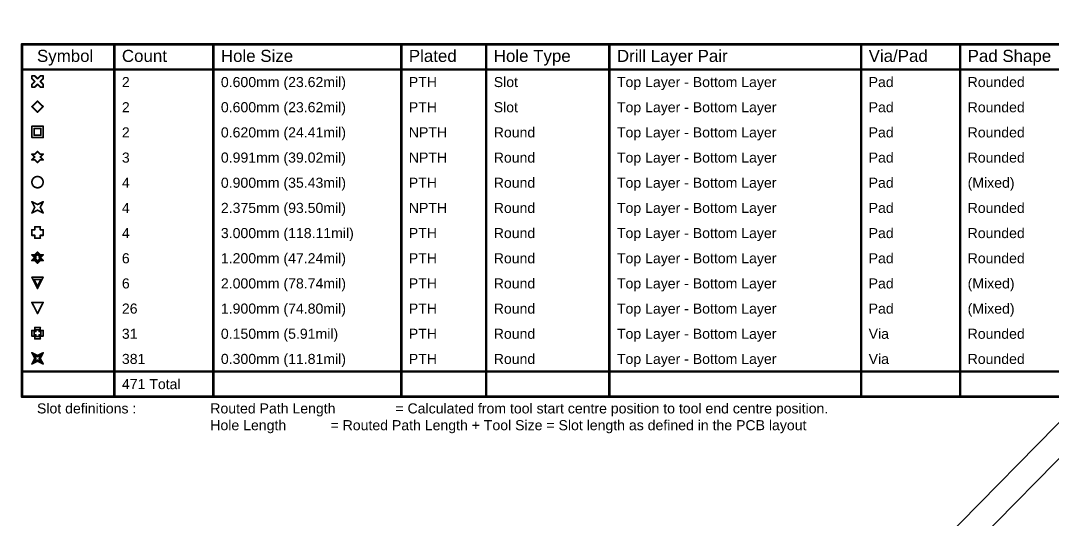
# Model space of a CAD drawing. Header units: inches. Extents: x -2 to 5376, y -4 to 5426.
# Drawn here: x 7 to 163.1, y 114.6 to 190.1 of the extents above; entities that cross this region are included whole.
import ezdxf

# ---------------------------------------------------------------- set-up
doc = ezdxf.new("R2010")
doc.units = ezdxf.units.IN
doc.layers.add('Drill Drawing', color=1, linetype='Continuous')
doc.layers.add('Top Solder', color=216, linetype='Continuous')
doc.styles.add('Arial', font='', dxfattribs={"height": 0.2})
doc.styles.get('Arial').set_extended_font_data('Arial')

# ---------------------------------------------------------------- blocks, each defined once
blk = doc.blocks.new('TISON_8_8X8__133')
at = {"layer": 'Top Solder'}
for p in [(5.27, 1.26), (5.25, -4.13)]:
    blk.add_line(p, (5351.6, -5259.44), dxfattribs=at)

msp = doc.modelspace()

# ---------------------------------------------------------------- linework, layer by layer
at = {"layer": 'Drill Drawing'}
for points in [[(7.18, 186.54, 0.381, 0.381, 0), (289.14, 186.54, 0.381, 0.381, 0)], [(7.18, 133.2, 0.381, 0.381, 0), (7.18, 186.54, 0.381, 0.381, 0)], [(21.17, 133.2, 0.381, 0.381, 0), (21.17, 186.54, 0.381, 0.381, 0)], [(36.15, 133.2, 0.381, 0.381, 0), (36.15, 186.54, 0.381, 0.381, 0)], [(64.59, 133.2, 0.381, 0.381, 0), (64.59, 186.54, 0.381, 0.381, 0)], [(77.44, 133.2, 0.381, 0.381, 0), (77.44, 186.54, 0.381, 0.381, 0)], [(96.08, 133.2, 0.381, 0.381, 0), (96.08, 186.54, 0.381, 0.381, 0)], [(134.17, 133.2, 0.381, 0.381, 0), (134.17, 186.54, 0.381, 0.381, 0)], [(149.15, 133.2, 0.381, 0.381, 0), (149.15, 186.54, 0.381, 0.381, 0)], [(7.18, 182.73, 0.381, 0.381, 0), (289.14, 182.73, 0.381, 0.381, 0)], [(8.69, 181.33, 0.254, 0.254, 0), (8.69, 181.75, 0.254, 0.254, 0)], [(8.69, 181.75, 0.254, 0.254, 0), (9.12, 181.75, 0.254, 0.254, 0)], [(8.69, 181.33, 0.254, 0.254, 0), (9.12, 180.91, 0.254, 0.254, 0)], [(9.12, 181.75, 0.254, 0.254, 0), (9.54, 181.33, 0.254, 0.254, 0)], [(9.54, 181.33, 0.254, 0.254, 0), (9.96, 181.75, 0.254, 0.254, 0)], [(9.96, 181.75, 0.254, 0.254, 0), (10.39, 181.75, 0.254, 0.254, 0)], [(9.96, 180.91, 0.254, 0.254, 0), (10.39, 181.33, 0.254, 0.254, 0)], [(10.39, 181.33, 0.254, 0.254, 0), (10.39, 181.75, 0.254, 0.254, 0)], [(8.69, 180.48, 0.254, 0.254, 0), (9.12, 180.91, 0.254, 0.254, 0)], [(8.69, 180.06, 0.254, 0.254, 0), (8.69, 180.48, 0.254, 0.254, 0)], [(8.69, 180.06, 0.254, 0.254, 0), (9.12, 180.06, 0.254, 0.254, 0)], [(9.12, 180.06, 0.254, 0.254, 0), (9.54, 180.48, 0.254, 0.254, 0)], [(9.54, 180.48, 0.254, 0.254, 0), (9.96, 180.06, 0.254, 0.254, 0)], [(9.96, 180.91, 0.254, 0.254, 0), (10.39, 180.48, 0.254, 0.254, 0)], [(9.96, 180.06, 0.254, 0.254, 0), (10.39, 180.06, 0.254, 0.254, 0)], [(10.39, 180.06, 0.254, 0.254, 0), (10.39, 180.48, 0.254, 0.254, 0)], [(8.69, 177.1, 0.254, 0.254, 0), (9.54, 177.94, 0.254, 0.254, 0)], [(9.54, 177.94, 0.254, 0.254, 0), (10.39, 177.1, 0.254, 0.254, 0)], [(8.69, 177.1, 0.254, 0.254, 0), (9.54, 176.25, 0.254, 0.254, 0)], [(9.54, 176.25, 0.254, 0.254, 0), (10.39, 177.1, 0.254, 0.254, 0)], [(8.69, 174.13, 0.254, 0.254, 0), (10.39, 174.13, 0.254, 0.254, 0)], [(8.69, 172.44, 0.254, 0.254, 0), (8.69, 174.13, 0.254, 0.254, 0)], [(9.03, 173.79, 0.254, 0.254, 0), (10.05, 173.79, 0.254, 0.254, 0)], [(9.03, 172.78, 0.254, 0.254, 0), (9.03, 173.79, 0.254, 0.254, 0)], [(10.05, 172.78, 0.254, 0.254, 0), (10.05, 173.79, 0.254, 0.254, 0)], [(10.39, 172.44, 0.254, 0.254, 0), (10.39, 174.13, 0.254, 0.254, 0)], [(8.69, 172.44, 0.254, 0.254, 0), (10.39, 172.44, 0.254, 0.254, 0)], [(9.03, 172.78, 0.254, 0.254, 0), (10.05, 172.78, 0.254, 0.254, 0)], [(9.12, 169.9, 0.254, 0.254, 0), (9.54, 170.32, 0.254, 0.254, 0)], [(9.54, 170.32, 0.254, 0.254, 0), (9.96, 169.9, 0.254, 0.254, 0)], [(8.69, 169.9, 0.254, 0.254, 0), (9.12, 169.48, 0.254, 0.254, 0)], [(8.69, 169.9, 0.254, 0.254, 0), (9.12, 169.9, 0.254, 0.254, 0)], [(8.69, 169.05, 0.254, 0.254, 0), (9.12, 169.48, 0.254, 0.254, 0)], [(8.69, 169.05, 0.254, 0.254, 0), (9.12, 169.05, 0.254, 0.254, 0)], [(9.12, 169.05, 0.254, 0.254, 0), (9.54, 168.63, 0.254, 0.254, 0)], [(9.54, 168.63, 0.254, 0.254, 0), (9.96, 169.05, 0.254, 0.254, 0)], [(9.96, 169.9, 0.254, 0.254, 0), (10.39, 169.9, 0.254, 0.254, 0)], [(9.96, 169.48, 0.254, 0.254, 0), (10.39, 169.9, 0.254, 0.254, 0)], [(9.96, 169.48, 0.254, 0.254, 0), (10.39, 169.05, 0.254, 0.254, 0)], [(9.96, 169.05, 0.254, 0.254, 0), (10.39, 169.05, 0.254, 0.254, 0)], [(8.69, 162.7, 0.254, 0.254, 0), (9.54, 162.28, 0.254, 0.254, 0)], [(8.69, 162.7, 0.254, 0.254, 0), (9.12, 161.86, 0.254, 0.254, 0)], [(9.54, 162.28, 0.254, 0.254, 0), (10.39, 162.7, 0.254, 0.254, 0)], [(9.96, 161.86, 0.254, 0.254, 0), (10.39, 162.7, 0.254, 0.254, 0)], [(8.69, 161.01, 0.254, 0.254, 0), (9.12, 161.86, 0.254, 0.254, 0)], [(8.69, 161.01, 0.254, 0.254, 0), (9.54, 161.43, 0.254, 0.254, 0)], [(9.54, 161.43, 0.254, 0.254, 0), (10.39, 161.01, 0.254, 0.254, 0)], [(9.96, 161.86, 0.254, 0.254, 0), (10.39, 161.01, 0.254, 0.254, 0)], [(8.69, 157.62, 0.254, 0.254, 0), (8.69, 158.47, 0.254, 0.254, 0)], [(8.69, 158.47, 0.254, 0.254, 0), (9.12, 158.47, 0.254, 0.254, 0)], [(8.69, 157.62, 0.254, 0.254, 0), (9.12, 157.62, 0.254, 0.254, 0)], [(9.12, 158.47, 0.254, 0.254, 0), (9.12, 158.89, 0.254, 0.254, 0)], [(9.12, 158.89, 0.254, 0.254, 0), (9.96, 158.89, 0.254, 0.254, 0)], [(9.12, 157.2, 0.254, 0.254, 0), (9.12, 157.62, 0.254, 0.254, 0)], [(9.96, 158.47, 0.254, 0.254, 0), (9.96, 158.89, 0.254, 0.254, 0)], [(9.96, 158.47, 0.254, 0.254, 0), (10.39, 158.47, 0.254, 0.254, 0)], [(9.96, 157.62, 0.254, 0.254, 0), (10.39, 157.62, 0.254, 0.254, 0)], [(9.96, 157.2, 0.254, 0.254, 0), (9.96, 157.62, 0.254, 0.254, 0)], [(10.39, 157.62, 0.254, 0.254, 0), (10.39, 158.47, 0.254, 0.254, 0)], [(9.12, 157.2, 0.254, 0.254, 0), (9.96, 157.2, 0.254, 0.254, 0)], [(8.69, 154.66, 0.254, 0.254, 0), (9.12, 154.24, 0.254, 0.254, 0)], [(8.69, 154.66, 0.254, 0.254, 0), (9.12, 154.66, 0.254, 0.254, 0)], [(9.03, 154.49, 0.254, 0.254, 0), (9.29, 154.24, 0.254, 0.254, 0)], [(9.03, 154.49, 0.254, 0.254, 0), (9.29, 154.49, 0.254, 0.254, 0)], [(9.12, 154.66, 0.254, 0.254, 0), (9.54, 155.08, 0.254, 0.254, 0)], [(9.29, 154.49, 0.254, 0.254, 0), (9.54, 154.74, 0.254, 0.254, 0)], [(9.54, 155.08, 0.254, 0.254, 0), (9.96, 154.66, 0.254, 0.254, 0)], [(9.54, 154.74, 0.254, 0.254, 0), (9.79, 154.49, 0.254, 0.254, 0)], [(9.79, 154.49, 0.254, 0.254, 0), (10.05, 154.49, 0.254, 0.254, 0)], [(9.79, 154.24, 0.254, 0.254, 0), (10.05, 154.49, 0.254, 0.254, 0)], [(9.96, 154.66, 0.254, 0.254, 0), (10.39, 154.66, 0.254, 0.254, 0)], [(9.96, 154.24, 0.254, 0.254, 0), (10.39, 154.66, 0.254, 0.254, 0)], [(8.69, 153.81, 0.254, 0.254, 0), (9.12, 154.24, 0.254, 0.254, 0)], [(8.69, 153.81, 0.254, 0.254, 0), (9.12, 153.81, 0.254, 0.254, 0)], [(9.03, 153.98, 0.254, 0.254, 0), (9.29, 154.24, 0.254, 0.254, 0)], [(9.03, 153.98, 0.254, 0.254, 0), (9.29, 153.98, 0.254, 0.254, 0)], [(9.12, 153.81, 0.254, 0.254, 0), (9.54, 153.39, 0.254, 0.254, 0)], [(9.29, 153.98, 0.254, 0.254, 0), (9.54, 153.73, 0.254, 0.254, 0)], [(9.54, 153.73, 0.254, 0.254, 0), (9.79, 153.98, 0.254, 0.254, 0)], [(9.54, 153.39, 0.254, 0.254, 0), (9.96, 153.81, 0.254, 0.254, 0)], [(9.79, 154.24, 0.254, 0.254, 0), (10.05, 153.98, 0.254, 0.254, 0)], [(9.79, 153.98, 0.254, 0.254, 0), (10.05, 153.98, 0.254, 0.254, 0)], [(9.96, 154.24, 0.254, 0.254, 0), (10.39, 153.81, 0.254, 0.254, 0)], [(9.96, 153.81, 0.254, 0.254, 0), (10.39, 153.81, 0.254, 0.254, 0)], [(8.69, 151.27, 0.254, 0.254, 0), (10.39, 151.27, 0.254, 0.254, 0)], [(8.69, 151.27, 0.254, 0.254, 0), (9.54, 149.58, 0.254, 0.254, 0)], [(9.03, 150.93, 0.254, 0.254, 0), (10.05, 150.93, 0.254, 0.254, 0)], [(9.03, 150.93, 0.254, 0.254, 0), (9.54, 149.92, 0.254, 0.254, 0)], [(9.54, 149.58, 0.254, 0.254, 0), (10.39, 151.27, 0.254, 0.254, 0)], [(9.54, 149.92, 0.254, 0.254, 0), (10.05, 150.93, 0.254, 0.254, 0)], [(8.69, 147.46, 0.254, 0.254, 0), (10.39, 147.46, 0.254, 0.254, 0)], [(8.69, 147.46, 0.254, 0.254, 0), (9.54, 145.77, 0.254, 0.254, 0)], [(9.54, 145.77, 0.254, 0.254, 0), (10.39, 147.46, 0.254, 0.254, 0)], [(9.12, 143.23, 0.254, 0.254, 0), (9.12, 143.65, 0.254, 0.254, 0)], [(9.12, 143.65, 0.254, 0.254, 0), (9.96, 143.65, 0.254, 0.254, 0)], [(9.96, 143.23, 0.254, 0.254, 0), (9.96, 143.65, 0.254, 0.254, 0)], [(8.69, 142.38, 0.254, 0.254, 0), (8.69, 143.23, 0.254, 0.254, 0)], [(8.69, 143.23, 0.254, 0.254, 0), (9.12, 143.23, 0.254, 0.254, 0)], [(8.69, 142.38, 0.254, 0.254, 0), (9.12, 142.38, 0.254, 0.254, 0)], [(9.03, 142.55, 0.254, 0.254, 0), (9.03, 143.06, 0.254, 0.254, 0)], [(9.03, 143.06, 0.254, 0.254, 0), (9.29, 143.06, 0.254, 0.254, 0)], [(9.03, 142.55, 0.254, 0.254, 0), (9.29, 142.55, 0.254, 0.254, 0)], [(9.12, 141.96, 0.254, 0.254, 0), (9.12, 142.38, 0.254, 0.254, 0)], [(9.12, 141.96, 0.254, 0.254, 0), (9.96, 141.96, 0.254, 0.254, 0)], [(9.29, 143.06, 0.254, 0.254, 0), (9.29, 143.31, 0.254, 0.254, 0)], [(9.29, 143.31, 0.254, 0.254, 0), (9.79, 143.31, 0.254, 0.254, 0)], [(9.29, 142.3, 0.254, 0.254, 0), (9.29, 142.55, 0.254, 0.254, 0)], [(9.29, 142.3, 0.254, 0.254, 0), (9.79, 142.3, 0.254, 0.254, 0)], [(9.79, 143.06, 0.254, 0.254, 0), (9.79, 143.31, 0.254, 0.254, 0)], [(9.79, 143.06, 0.254, 0.254, 0), (10.05, 143.06, 0.254, 0.254, 0)], [(9.79, 142.55, 0.254, 0.254, 0), (10.05, 142.55, 0.254, 0.254, 0)], [(9.79, 142.3, 0.254, 0.254, 0), (9.79, 142.55, 0.254, 0.254, 0)], [(9.96, 143.23, 0.254, 0.254, 0), (10.39, 143.23, 0.254, 0.254, 0)], [(9.96, 142.38, 0.254, 0.254, 0), (10.39, 142.38, 0.254, 0.254, 0)], [(9.96, 141.96, 0.254, 0.254, 0), (9.96, 142.38, 0.254, 0.254, 0)], [(10.05, 142.55, 0.254, 0.254, 0), (10.05, 143.06, 0.254, 0.254, 0)], [(10.39, 142.38, 0.254, 0.254, 0), (10.39, 143.23, 0.254, 0.254, 0)], [(8.69, 139.84, 0.254, 0.254, 0), (9.54, 139.42, 0.254, 0.254, 0)], [(8.69, 139.84, 0.254, 0.254, 0), (9.12, 139, 0.254, 0.254, 0)], [(8.69, 138.15, 0.254, 0.254, 0), (9.12, 139, 0.254, 0.254, 0)], [(9.03, 139.5, 0.254, 0.254, 0), (9.54, 139.25, 0.254, 0.254, 0)], [(9.03, 139.5, 0.254, 0.254, 0), (9.29, 139, 0.254, 0.254, 0)], [(9.03, 138.49, 0.254, 0.254, 0), (9.29, 139, 0.254, 0.254, 0)], [(9.54, 139.42, 0.254, 0.254, 0), (10.39, 139.84, 0.254, 0.254, 0)], [(9.54, 139.25, 0.254, 0.254, 0), (10.05, 139.5, 0.254, 0.254, 0)], [(9.79, 139, 0.254, 0.254, 0), (10.05, 139.5, 0.254, 0.254, 0)], [(9.79, 139, 0.254, 0.254, 0), (10.05, 138.49, 0.254, 0.254, 0)], [(9.96, 139, 0.254, 0.254, 0), (10.39, 139.84, 0.254, 0.254, 0)], [(9.96, 139, 0.254, 0.254, 0), (10.39, 138.15, 0.254, 0.254, 0)], [(8.69, 138.15, 0.254, 0.254, 0), (9.54, 138.57, 0.254, 0.254, 0)], [(9.03, 138.49, 0.254, 0.254, 0), (9.54, 138.74, 0.254, 0.254, 0)], [(9.54, 138.74, 0.254, 0.254, 0), (10.05, 138.49, 0.254, 0.254, 0)], [(9.54, 138.57, 0.254, 0.254, 0), (10.39, 138.15, 0.254, 0.254, 0)], [(7.18, 137.01, 0.381, 0.381, 0), (289.14, 137.01, 0.381, 0.381, 0)], [(7.18, 133.2, 0.381, 0.381, 0), (289.14, 133.2, 0.381, 0.381, 0)]]:
    msp.add_lwpolyline(points, format="xyseb", dxfattribs=at)
for points in [[(7.08, 186.54, 0.191, 0.191, 1), (7.27, 186.54, 0.191, 0.191, 1)], [(7.08, 186.54, 0.191, 0.191, 1), (7.27, 186.54, 0.191, 0.191, 1)], [(21.07, 186.54, 0.191, 0.191, 1), (21.26, 186.54, 0.191, 0.191, 1)], [(36.05, 186.54, 0.191, 0.191, 1), (36.25, 186.54, 0.191, 0.191, 1)], [(64.49, 186.54, 0.191, 0.191, 1), (64.68, 186.54, 0.191, 0.191, 1)], [(77.34, 186.54, 0.191, 0.191, 1), (77.53, 186.54, 0.191, 0.191, 1)], [(95.98, 186.54, 0.191, 0.191, 1), (96.17, 186.54, 0.191, 0.191, 1)], [(134.07, 186.54, 0.191, 0.191, 1), (134.26, 186.54, 0.191, 0.191, 1)], [(149.05, 186.54, 0.191, 0.191, 1), (149.24, 186.54, 0.191, 0.191, 1)], [(7.08, 182.73, 0.191, 0.191, 1), (7.27, 182.73, 0.191, 0.191, 1)], [(8.63, 181.75, 0.127, 0.127, 1), (8.76, 181.75, 0.127, 0.127, 1)], [(8.63, 181.75, 0.127, 0.127, 1), (8.76, 181.75, 0.127, 0.127, 1)], [(8.63, 181.33, 0.127, 0.127, 1), (8.76, 181.33, 0.127, 0.127, 1)], [(8.63, 181.33, 0.127, 0.127, 1), (8.76, 181.33, 0.127, 0.127, 1)], [(9.05, 181.75, 0.127, 0.127, 1), (9.18, 181.75, 0.127, 0.127, 1)], [(9.05, 181.75, 0.127, 0.127, 1), (9.18, 181.75, 0.127, 0.127, 1)], [(9.48, 181.33, 0.127, 0.127, 1), (9.6, 181.33, 0.127, 0.127, 1)], [(9.48, 181.33, 0.127, 0.127, 1), (9.6, 181.33, 0.127, 0.127, 1)], [(9.9, 181.75, 0.127, 0.127, 1), (10.03, 181.75, 0.127, 0.127, 1)], [(9.9, 181.75, 0.127, 0.127, 1), (10.03, 181.75, 0.127, 0.127, 1)], [(10.32, 181.75, 0.127, 0.127, 1), (10.45, 181.75, 0.127, 0.127, 1)], [(10.32, 181.75, 0.127, 0.127, 1), (10.45, 181.75, 0.127, 0.127, 1)], [(10.32, 181.33, 0.127, 0.127, 1), (10.45, 181.33, 0.127, 0.127, 1)], [(10.32, 181.33, 0.127, 0.127, 1), (10.45, 181.33, 0.127, 0.127, 1)], [(8.63, 180.48, 0.127, 0.127, 1), (8.76, 180.48, 0.127, 0.127, 1)], [(8.63, 180.48, 0.127, 0.127, 1), (8.76, 180.48, 0.127, 0.127, 1)], [(8.63, 180.06, 0.127, 0.127, 1), (8.76, 180.06, 0.127, 0.127, 1)], [(8.63, 180.06, 0.127, 0.127, 1), (8.76, 180.06, 0.127, 0.127, 1)], [(9.05, 180.91, 0.127, 0.127, 1), (9.18, 180.91, 0.127, 0.127, 1)], [(9.05, 180.91, 0.127, 0.127, 1), (9.18, 180.91, 0.127, 0.127, 1)], [(9.05, 180.06, 0.127, 0.127, 1), (9.18, 180.06, 0.127, 0.127, 1)], [(9.05, 180.06, 0.127, 0.127, 1), (9.18, 180.06, 0.127, 0.127, 1)], [(9.48, 180.48, 0.127, 0.127, 1), (9.6, 180.48, 0.127, 0.127, 1)], [(9.48, 180.48, 0.127, 0.127, 1), (9.6, 180.48, 0.127, 0.127, 1)], [(9.9, 180.91, 0.127, 0.127, 1), (10.03, 180.91, 0.127, 0.127, 1)], [(9.9, 180.91, 0.127, 0.127, 1), (10.03, 180.91, 0.127, 0.127, 1)], [(9.9, 180.06, 0.127, 0.127, 1), (10.03, 180.06, 0.127, 0.127, 1)], [(9.9, 180.06, 0.127, 0.127, 1), (10.03, 180.06, 0.127, 0.127, 1)], [(10.32, 180.48, 0.127, 0.127, 1), (10.45, 180.48, 0.127, 0.127, 1)], [(10.32, 180.48, 0.127, 0.127, 1), (10.45, 180.48, 0.127, 0.127, 1)], [(10.32, 180.06, 0.127, 0.127, 1), (10.45, 180.06, 0.127, 0.127, 1)], [(10.32, 180.06, 0.127, 0.127, 1), (10.45, 180.06, 0.127, 0.127, 1)], [(9.48, 177.94, 0.127, 0.127, 1), (9.6, 177.94, 0.127, 0.127, 1)], [(9.48, 177.94, 0.127, 0.127, 1), (9.6, 177.94, 0.127, 0.127, 1)], [(8.63, 177.1, 0.127, 0.127, 1), (8.76, 177.1, 0.127, 0.127, 1)], [(8.63, 177.1, 0.127, 0.127, 1), (8.76, 177.1, 0.127, 0.127, 1)], [(10.32, 177.1, 0.127, 0.127, 1), (10.45, 177.1, 0.127, 0.127, 1)], [(10.32, 177.1, 0.127, 0.127, 1), (10.45, 177.1, 0.127, 0.127, 1)], [(9.48, 176.25, 0.127, 0.127, 1), (9.6, 176.25, 0.127, 0.127, 1)], [(9.48, 176.25, 0.127, 0.127, 1), (9.6, 176.25, 0.127, 0.127, 1)], [(8.63, 174.13, 0.127, 0.127, 1), (8.76, 174.13, 0.127, 0.127, 1)], [(8.63, 174.13, 0.127, 0.127, 1), (8.76, 174.13, 0.127, 0.127, 1)], [(8.97, 173.79, 0.127, 0.127, 1), (9.1, 173.79, 0.127, 0.127, 1)], [(8.97, 173.79, 0.127, 0.127, 1), (9.1, 173.79, 0.127, 0.127, 1)], [(9.99, 173.79, 0.127, 0.127, 1), (10.11, 173.79, 0.127, 0.127, 1)], [(9.99, 173.79, 0.127, 0.127, 1), (10.11, 173.79, 0.127, 0.127, 1)], [(10.32, 174.13, 0.127, 0.127, 1), (10.45, 174.13, 0.127, 0.127, 1)], [(10.32, 174.13, 0.127, 0.127, 1), (10.45, 174.13, 0.127, 0.127, 1)], [(8.63, 172.44, 0.127, 0.127, 1), (8.76, 172.44, 0.127, 0.127, 1)], [(8.63, 172.44, 0.127, 0.127, 1), (8.76, 172.44, 0.127, 0.127, 1)], [(8.97, 172.78, 0.127, 0.127, 1), (9.1, 172.78, 0.127, 0.127, 1)], [(8.97, 172.78, 0.127, 0.127, 1), (9.1, 172.78, 0.127, 0.127, 1)], [(9.99, 172.78, 0.127, 0.127, 1), (10.11, 172.78, 0.127, 0.127, 1)], [(9.99, 172.78, 0.127, 0.127, 1), (10.11, 172.78, 0.127, 0.127, 1)], [(10.32, 172.44, 0.127, 0.127, 1), (10.45, 172.44, 0.127, 0.127, 1)], [(10.32, 172.44, 0.127, 0.127, 1), (10.45, 172.44, 0.127, 0.127, 1)], [(9.48, 170.32, 0.127, 0.127, 1), (9.6, 170.32, 0.127, 0.127, 1)], [(9.48, 170.32, 0.127, 0.127, 1), (9.6, 170.32, 0.127, 0.127, 1)], [(8.63, 169.9, 0.127, 0.127, 1), (8.76, 169.9, 0.127, 0.127, 1)], [(8.63, 169.9, 0.127, 0.127, 1), (8.76, 169.9, 0.127, 0.127, 1)], [(8.63, 169.05, 0.127, 0.127, 1), (8.76, 169.05, 0.127, 0.127, 1)], [(8.63, 169.05, 0.127, 0.127, 1), (8.76, 169.05, 0.127, 0.127, 1)], [(9.05, 169.9, 0.127, 0.127, 1), (9.18, 169.9, 0.127, 0.127, 1)], [(9.05, 169.9, 0.127, 0.127, 1), (9.18, 169.9, 0.127, 0.127, 1)], [(9.05, 169.48, 0.127, 0.127, 1), (9.18, 169.48, 0.127, 0.127, 1)], [(9.05, 169.48, 0.127, 0.127, 1), (9.18, 169.48, 0.127, 0.127, 1)], [(9.05, 169.05, 0.127, 0.127, 1), (9.18, 169.05, 0.127, 0.127, 1)], [(9.05, 169.05, 0.127, 0.127, 1), (9.18, 169.05, 0.127, 0.127, 1)], [(9.48, 168.63, 0.127, 0.127, 1), (9.6, 168.63, 0.127, 0.127, 1)], [(9.48, 168.63, 0.127, 0.127, 1), (9.6, 168.63, 0.127, 0.127, 1)], [(9.9, 169.9, 0.127, 0.127, 1), (10.03, 169.9, 0.127, 0.127, 1)], [(9.9, 169.9, 0.127, 0.127, 1), (10.03, 169.9, 0.127, 0.127, 1)], [(9.9, 169.48, 0.127, 0.127, 1), (10.03, 169.48, 0.127, 0.127, 1)], [(9.9, 169.48, 0.127, 0.127, 1), (10.03, 169.48, 0.127, 0.127, 1)], [(9.9, 169.05, 0.127, 0.127, 1), (10.03, 169.05, 0.127, 0.127, 1)], [(9.9, 169.05, 0.127, 0.127, 1), (10.03, 169.05, 0.127, 0.127, 1)], [(10.32, 169.9, 0.127, 0.127, 1), (10.45, 169.9, 0.127, 0.127, 1)], [(10.32, 169.9, 0.127, 0.127, 1), (10.45, 169.9, 0.127, 0.127, 1)], [(10.32, 169.05, 0.127, 0.127, 1), (10.45, 169.05, 0.127, 0.127, 1)], [(10.32, 169.05, 0.127, 0.127, 1), (10.45, 169.05, 0.127, 0.127, 1)], [(10.39, 165.67, 0.254, 0.254, 1), (8.69, 165.67, 0.254, 0.254, 1)], [(8.63, 165.67, 0.127, 0.127, 1), (8.76, 165.67, 0.127, 0.127, 1)], [(10.32, 165.67, 0.127, 0.127, 1), (10.45, 165.67, 0.127, 0.127, 1)], [(8.63, 162.7, 0.127, 0.127, 1), (8.76, 162.7, 0.127, 0.127, 1)], [(8.63, 162.7, 0.127, 0.127, 1), (8.76, 162.7, 0.127, 0.127, 1)], [(9.48, 162.28, 0.127, 0.127, 1), (9.6, 162.28, 0.127, 0.127, 1)], [(9.48, 162.28, 0.127, 0.127, 1), (9.6, 162.28, 0.127, 0.127, 1)], [(10.32, 162.7, 0.127, 0.127, 1), (10.45, 162.7, 0.127, 0.127, 1)], [(10.32, 162.7, 0.127, 0.127, 1), (10.45, 162.7, 0.127, 0.127, 1)], [(8.63, 161.01, 0.127, 0.127, 1), (8.76, 161.01, 0.127, 0.127, 1)], [(8.63, 161.01, 0.127, 0.127, 1), (8.76, 161.01, 0.127, 0.127, 1)], [(9.05, 161.86, 0.127, 0.127, 1), (9.18, 161.86, 0.127, 0.127, 1)], [(9.05, 161.86, 0.127, 0.127, 1), (9.18, 161.86, 0.127, 0.127, 1)], [(9.48, 161.43, 0.127, 0.127, 1), (9.6, 161.43, 0.127, 0.127, 1)], [(9.48, 161.43, 0.127, 0.127, 1), (9.6, 161.43, 0.127, 0.127, 1)], [(9.9, 161.86, 0.127, 0.127, 1), (10.03, 161.86, 0.127, 0.127, 1)], [(9.9, 161.86, 0.127, 0.127, 1), (10.03, 161.86, 0.127, 0.127, 1)], [(10.32, 161.01, 0.127, 0.127, 1), (10.45, 161.01, 0.127, 0.127, 1)], [(10.32, 161.01, 0.127, 0.127, 1), (10.45, 161.01, 0.127, 0.127, 1)], [(8.63, 158.47, 0.127, 0.127, 1), (8.76, 158.47, 0.127, 0.127, 1)], [(8.63, 158.47, 0.127, 0.127, 1), (8.76, 158.47, 0.127, 0.127, 1)], [(8.63, 157.62, 0.127, 0.127, 1), (8.76, 157.62, 0.127, 0.127, 1)], [(8.63, 157.62, 0.127, 0.127, 1), (8.76, 157.62, 0.127, 0.127, 1)], [(9.05, 158.89, 0.127, 0.127, 1), (9.18, 158.89, 0.127, 0.127, 1)], [(9.05, 158.89, 0.127, 0.127, 1), (9.18, 158.89, 0.127, 0.127, 1)], [(9.05, 158.47, 0.127, 0.127, 1), (9.18, 158.47, 0.127, 0.127, 1)], [(9.05, 158.47, 0.127, 0.127, 1), (9.18, 158.47, 0.127, 0.127, 1)], [(9.05, 157.62, 0.127, 0.127, 1), (9.18, 157.62, 0.127, 0.127, 1)], [(9.05, 157.62, 0.127, 0.127, 1), (9.18, 157.62, 0.127, 0.127, 1)], [(9.9, 158.89, 0.127, 0.127, 1), (10.03, 158.89, 0.127, 0.127, 1)], [(9.9, 158.89, 0.127, 0.127, 1), (10.03, 158.89, 0.127, 0.127, 1)], [(9.9, 158.47, 0.127, 0.127, 1), (10.03, 158.47, 0.127, 0.127, 1)], [(9.9, 158.47, 0.127, 0.127, 1), (10.03, 158.47, 0.127, 0.127, 1)], [(9.9, 157.62, 0.127, 0.127, 1), (10.03, 157.62, 0.127, 0.127, 1)], [(9.9, 157.62, 0.127, 0.127, 1), (10.03, 157.62, 0.127, 0.127, 1)], [(10.32, 158.47, 0.127, 0.127, 1), (10.45, 158.47, 0.127, 0.127, 1)], [(10.32, 158.47, 0.127, 0.127, 1), (10.45, 158.47, 0.127, 0.127, 1)], [(10.32, 157.62, 0.127, 0.127, 1), (10.45, 157.62, 0.127, 0.127, 1)], [(10.32, 157.62, 0.127, 0.127, 1), (10.45, 157.62, 0.127, 0.127, 1)], [(9.05, 157.2, 0.127, 0.127, 1), (9.18, 157.2, 0.127, 0.127, 1)], [(9.05, 157.2, 0.127, 0.127, 1), (9.18, 157.2, 0.127, 0.127, 1)], [(9.9, 157.2, 0.127, 0.127, 1), (10.03, 157.2, 0.127, 0.127, 1)], [(9.9, 157.2, 0.127, 0.127, 1), (10.03, 157.2, 0.127, 0.127, 1)], [(8.63, 154.66, 0.127, 0.127, 1), (8.76, 154.66, 0.127, 0.127, 1)], [(8.63, 154.66, 0.127, 0.127, 1), (8.76, 154.66, 0.127, 0.127, 1)], [(8.97, 154.49, 0.127, 0.127, 1), (9.1, 154.49, 0.127, 0.127, 1)], [(8.97, 154.49, 0.127, 0.127, 1), (9.1, 154.49, 0.127, 0.127, 1)], [(9.05, 154.66, 0.127, 0.127, 1), (9.18, 154.66, 0.127, 0.127, 1)], [(9.05, 154.66, 0.127, 0.127, 1), (9.18, 154.66, 0.127, 0.127, 1)], [(9.22, 154.49, 0.127, 0.127, 1), (9.35, 154.49, 0.127, 0.127, 1)], [(9.22, 154.49, 0.127, 0.127, 1), (9.35, 154.49, 0.127, 0.127, 1)], [(9.48, 155.08, 0.127, 0.127, 1), (9.6, 155.08, 0.127, 0.127, 1)], [(9.48, 155.08, 0.127, 0.127, 1), (9.6, 155.08, 0.127, 0.127, 1)], [(9.48, 154.74, 0.127, 0.127, 1), (9.6, 154.74, 0.127, 0.127, 1)], [(9.48, 154.74, 0.127, 0.127, 1), (9.6, 154.74, 0.127, 0.127, 1)], [(9.73, 154.49, 0.127, 0.127, 1), (9.86, 154.49, 0.127, 0.127, 1)], [(9.73, 154.49, 0.127, 0.127, 1), (9.86, 154.49, 0.127, 0.127, 1)], [(9.9, 154.66, 0.127, 0.127, 1), (10.03, 154.66, 0.127, 0.127, 1)], [(9.9, 154.66, 0.127, 0.127, 1), (10.03, 154.66, 0.127, 0.127, 1)], [(9.99, 154.49, 0.127, 0.127, 1), (10.11, 154.49, 0.127, 0.127, 1)], [(9.99, 154.49, 0.127, 0.127, 1), (10.11, 154.49, 0.127, 0.127, 1)], [(10.32, 154.66, 0.127, 0.127, 1), (10.45, 154.66, 0.127, 0.127, 1)], [(10.32, 154.66, 0.127, 0.127, 1), (10.45, 154.66, 0.127, 0.127, 1)], [(8.63, 153.81, 0.127, 0.127, 1), (8.76, 153.81, 0.127, 0.127, 1)], [(8.63, 153.81, 0.127, 0.127, 1), (8.76, 153.81, 0.127, 0.127, 1)], [(8.97, 153.98, 0.127, 0.127, 1), (9.1, 153.98, 0.127, 0.127, 1)], [(8.97, 153.98, 0.127, 0.127, 1), (9.1, 153.98, 0.127, 0.127, 1)], [(9.05, 154.24, 0.127, 0.127, 1), (9.18, 154.24, 0.127, 0.127, 1)], [(9.05, 154.24, 0.127, 0.127, 1), (9.18, 154.24, 0.127, 0.127, 1)], [(9.05, 153.81, 0.127, 0.127, 1), (9.18, 153.81, 0.127, 0.127, 1)], [(9.05, 153.81, 0.127, 0.127, 1), (9.18, 153.81, 0.127, 0.127, 1)], [(9.22, 154.24, 0.127, 0.127, 1), (9.35, 154.24, 0.127, 0.127, 1)], [(9.22, 154.24, 0.127, 0.127, 1), (9.35, 154.24, 0.127, 0.127, 1)], [(9.22, 153.98, 0.127, 0.127, 1), (9.35, 153.98, 0.127, 0.127, 1)], [(9.22, 153.98, 0.127, 0.127, 1), (9.35, 153.98, 0.127, 0.127, 1)], [(9.48, 153.73, 0.127, 0.127, 1), (9.6, 153.73, 0.127, 0.127, 1)], [(9.48, 153.73, 0.127, 0.127, 1), (9.6, 153.73, 0.127, 0.127, 1)], [(9.48, 153.39, 0.127, 0.127, 1), (9.6, 153.39, 0.127, 0.127, 1)], [(9.48, 153.39, 0.127, 0.127, 1), (9.6, 153.39, 0.127, 0.127, 1)], [(9.73, 154.24, 0.127, 0.127, 1), (9.86, 154.24, 0.127, 0.127, 1)], [(9.73, 154.24, 0.127, 0.127, 1), (9.86, 154.24, 0.127, 0.127, 1)], [(9.73, 153.98, 0.127, 0.127, 1), (9.86, 153.98, 0.127, 0.127, 1)], [(9.73, 153.98, 0.127, 0.127, 1), (9.86, 153.98, 0.127, 0.127, 1)], [(9.9, 154.24, 0.127, 0.127, 1), (10.03, 154.24, 0.127, 0.127, 1)], [(9.9, 154.24, 0.127, 0.127, 1), (10.03, 154.24, 0.127, 0.127, 1)], [(9.9, 153.81, 0.127, 0.127, 1), (10.03, 153.81, 0.127, 0.127, 1)], [(9.9, 153.81, 0.127, 0.127, 1), (10.03, 153.81, 0.127, 0.127, 1)], [(9.99, 153.98, 0.127, 0.127, 1), (10.11, 153.98, 0.127, 0.127, 1)], [(9.99, 153.98, 0.127, 0.127, 1), (10.11, 153.98, 0.127, 0.127, 1)], [(10.32, 153.81, 0.127, 0.127, 1), (10.45, 153.81, 0.127, 0.127, 1)], [(10.32, 153.81, 0.127, 0.127, 1), (10.45, 153.81, 0.127, 0.127, 1)], [(8.63, 151.27, 0.127, 0.127, 1), (8.76, 151.27, 0.127, 0.127, 1)], [(8.63, 151.27, 0.127, 0.127, 1), (8.76, 151.27, 0.127, 0.127, 1)], [(8.97, 150.93, 0.127, 0.127, 1), (9.1, 150.93, 0.127, 0.127, 1)], [(8.97, 150.93, 0.127, 0.127, 1), (9.1, 150.93, 0.127, 0.127, 1)], [(9.48, 149.92, 0.127, 0.127, 1), (9.6, 149.92, 0.127, 0.127, 1)], [(9.48, 149.92, 0.127, 0.127, 1), (9.6, 149.92, 0.127, 0.127, 1)], [(9.99, 150.93, 0.127, 0.127, 1), (10.11, 150.93, 0.127, 0.127, 1)], [(9.99, 150.93, 0.127, 0.127, 1), (10.11, 150.93, 0.127, 0.127, 1)], [(10.32, 151.27, 0.127, 0.127, 1), (10.45, 151.27, 0.127, 0.127, 1)], [(10.32, 151.27, 0.127, 0.127, 1), (10.45, 151.27, 0.127, 0.127, 1)], [(9.48, 149.58, 0.127, 0.127, 1), (9.6, 149.58, 0.127, 0.127, 1)], [(9.48, 149.58, 0.127, 0.127, 1), (9.6, 149.58, 0.127, 0.127, 1)], [(8.63, 147.46, 0.127, 0.127, 1), (8.76, 147.46, 0.127, 0.127, 1)], [(8.63, 147.46, 0.127, 0.127, 1), (8.76, 147.46, 0.127, 0.127, 1)], [(10.32, 147.46, 0.127, 0.127, 1), (10.45, 147.46, 0.127, 0.127, 1)], [(10.32, 147.46, 0.127, 0.127, 1), (10.45, 147.46, 0.127, 0.127, 1)], [(9.48, 145.77, 0.127, 0.127, 1), (9.6, 145.77, 0.127, 0.127, 1)], [(9.48, 145.77, 0.127, 0.127, 1), (9.6, 145.77, 0.127, 0.127, 1)], [(9.05, 143.65, 0.127, 0.127, 1), (9.18, 143.65, 0.127, 0.127, 1)], [(9.05, 143.65, 0.127, 0.127, 1), (9.18, 143.65, 0.127, 0.127, 1)], [(9.9, 143.65, 0.127, 0.127, 1), (10.03, 143.65, 0.127, 0.127, 1)], [(9.9, 143.65, 0.127, 0.127, 1), (10.03, 143.65, 0.127, 0.127, 1)], [(8.63, 143.23, 0.127, 0.127, 1), (8.76, 143.23, 0.127, 0.127, 1)], [(8.63, 143.23, 0.127, 0.127, 1), (8.76, 143.23, 0.127, 0.127, 1)], [(8.63, 142.38, 0.127, 0.127, 1), (8.76, 142.38, 0.127, 0.127, 1)], [(8.63, 142.38, 0.127, 0.127, 1), (8.76, 142.38, 0.127, 0.127, 1)], [(8.97, 143.06, 0.127, 0.127, 1), (9.1, 143.06, 0.127, 0.127, 1)], [(8.97, 143.06, 0.127, 0.127, 1), (9.1, 143.06, 0.127, 0.127, 1)], [(8.97, 142.55, 0.127, 0.127, 1), (9.1, 142.55, 0.127, 0.127, 1)], [(8.97, 142.55, 0.127, 0.127, 1), (9.1, 142.55, 0.127, 0.127, 1)], [(9.05, 143.23, 0.127, 0.127, 1), (9.18, 143.23, 0.127, 0.127, 1)], [(9.05, 143.23, 0.127, 0.127, 1), (9.18, 143.23, 0.127, 0.127, 1)], [(9.05, 142.38, 0.127, 0.127, 1), (9.18, 142.38, 0.127, 0.127, 1)], [(9.05, 142.38, 0.127, 0.127, 1), (9.18, 142.38, 0.127, 0.127, 1)], [(9.05, 141.96, 0.127, 0.127, 1), (9.18, 141.96, 0.127, 0.127, 1)], [(9.05, 141.96, 0.127, 0.127, 1), (9.18, 141.96, 0.127, 0.127, 1)], [(9.22, 143.31, 0.127, 0.127, 1), (9.35, 143.31, 0.127, 0.127, 1)], [(9.22, 143.31, 0.127, 0.127, 1), (9.35, 143.31, 0.127, 0.127, 1)], [(9.22, 143.06, 0.127, 0.127, 1), (9.35, 143.06, 0.127, 0.127, 1)], [(9.22, 143.06, 0.127, 0.127, 1), (9.35, 143.06, 0.127, 0.127, 1)], [(9.22, 142.55, 0.127, 0.127, 1), (9.35, 142.55, 0.127, 0.127, 1)], [(9.22, 142.55, 0.127, 0.127, 1), (9.35, 142.55, 0.127, 0.127, 1)], [(9.22, 142.3, 0.127, 0.127, 1), (9.35, 142.3, 0.127, 0.127, 1)], [(9.22, 142.3, 0.127, 0.127, 1), (9.35, 142.3, 0.127, 0.127, 1)], [(9.73, 143.31, 0.127, 0.127, 1), (9.86, 143.31, 0.127, 0.127, 1)], [(9.73, 143.31, 0.127, 0.127, 1), (9.86, 143.31, 0.127, 0.127, 1)], [(9.73, 143.06, 0.127, 0.127, 1), (9.86, 143.06, 0.127, 0.127, 1)], [(9.73, 143.06, 0.127, 0.127, 1), (9.86, 143.06, 0.127, 0.127, 1)], [(9.73, 142.55, 0.127, 0.127, 1), (9.86, 142.55, 0.127, 0.127, 1)], [(9.73, 142.55, 0.127, 0.127, 1), (9.86, 142.55, 0.127, 0.127, 1)], [(9.73, 142.3, 0.127, 0.127, 1), (9.86, 142.3, 0.127, 0.127, 1)], [(9.73, 142.3, 0.127, 0.127, 1), (9.86, 142.3, 0.127, 0.127, 1)], [(9.9, 143.23, 0.127, 0.127, 1), (10.03, 143.23, 0.127, 0.127, 1)], [(9.9, 143.23, 0.127, 0.127, 1), (10.03, 143.23, 0.127, 0.127, 1)], [(9.9, 142.38, 0.127, 0.127, 1), (10.03, 142.38, 0.127, 0.127, 1)], [(9.9, 142.38, 0.127, 0.127, 1), (10.03, 142.38, 0.127, 0.127, 1)], [(9.9, 141.96, 0.127, 0.127, 1), (10.03, 141.96, 0.127, 0.127, 1)], [(9.9, 141.96, 0.127, 0.127, 1), (10.03, 141.96, 0.127, 0.127, 1)], [(9.99, 143.06, 0.127, 0.127, 1), (10.11, 143.06, 0.127, 0.127, 1)], [(9.99, 143.06, 0.127, 0.127, 1), (10.11, 143.06, 0.127, 0.127, 1)], [(9.99, 142.55, 0.127, 0.127, 1), (10.11, 142.55, 0.127, 0.127, 1)], [(9.99, 142.55, 0.127, 0.127, 1), (10.11, 142.55, 0.127, 0.127, 1)], [(10.32, 143.23, 0.127, 0.127, 1), (10.45, 143.23, 0.127, 0.127, 1)], [(10.32, 143.23, 0.127, 0.127, 1), (10.45, 143.23, 0.127, 0.127, 1)], [(10.32, 142.38, 0.127, 0.127, 1), (10.45, 142.38, 0.127, 0.127, 1)], [(10.32, 142.38, 0.127, 0.127, 1), (10.45, 142.38, 0.127, 0.127, 1)], [(8.63, 139.84, 0.127, 0.127, 1), (8.76, 139.84, 0.127, 0.127, 1)], [(8.63, 139.84, 0.127, 0.127, 1), (8.76, 139.84, 0.127, 0.127, 1)], [(8.97, 139.5, 0.127, 0.127, 1), (9.1, 139.5, 0.127, 0.127, 1)], [(8.97, 139.5, 0.127, 0.127, 1), (9.1, 139.5, 0.127, 0.127, 1)], [(9.05, 139, 0.127, 0.127, 1), (9.18, 139, 0.127, 0.127, 1)], [(9.05, 139, 0.127, 0.127, 1), (9.18, 139, 0.127, 0.127, 1)], [(9.22, 139, 0.127, 0.127, 1), (9.35, 139, 0.127, 0.127, 1)], [(9.22, 139, 0.127, 0.127, 1), (9.35, 139, 0.127, 0.127, 1)], [(9.48, 139.42, 0.127, 0.127, 1), (9.6, 139.42, 0.127, 0.127, 1)], [(9.48, 139.42, 0.127, 0.127, 1), (9.6, 139.42, 0.127, 0.127, 1)], [(9.48, 139.25, 0.127, 0.127, 1), (9.6, 139.25, 0.127, 0.127, 1)], [(9.48, 139.25, 0.127, 0.127, 1), (9.6, 139.25, 0.127, 0.127, 1)], [(9.73, 139, 0.127, 0.127, 1), (9.86, 139, 0.127, 0.127, 1)], [(9.73, 139, 0.127, 0.127, 1), (9.86, 139, 0.127, 0.127, 1)], [(9.9, 139, 0.127, 0.127, 1), (10.03, 139, 0.127, 0.127, 1)], [(9.9, 139, 0.127, 0.127, 1), (10.03, 139, 0.127, 0.127, 1)], [(9.99, 139.5, 0.127, 0.127, 1), (10.11, 139.5, 0.127, 0.127, 1)], [(9.99, 139.5, 0.127, 0.127, 1), (10.11, 139.5, 0.127, 0.127, 1)], [(10.32, 139.84, 0.127, 0.127, 1), (10.45, 139.84, 0.127, 0.127, 1)], [(10.32, 139.84, 0.127, 0.127, 1), (10.45, 139.84, 0.127, 0.127, 1)], [(8.63, 138.15, 0.127, 0.127, 1), (8.76, 138.15, 0.127, 0.127, 1)], [(8.63, 138.15, 0.127, 0.127, 1), (8.76, 138.15, 0.127, 0.127, 1)], [(8.97, 138.49, 0.127, 0.127, 1), (9.1, 138.49, 0.127, 0.127, 1)], [(8.97, 138.49, 0.127, 0.127, 1), (9.1, 138.49, 0.127, 0.127, 1)], [(9.48, 138.74, 0.127, 0.127, 1), (9.6, 138.74, 0.127, 0.127, 1)], [(9.48, 138.74, 0.127, 0.127, 1), (9.6, 138.74, 0.127, 0.127, 1)], [(9.48, 138.57, 0.127, 0.127, 1), (9.6, 138.57, 0.127, 0.127, 1)], [(9.48, 138.57, 0.127, 0.127, 1), (9.6, 138.57, 0.127, 0.127, 1)], [(9.99, 138.49, 0.127, 0.127, 1), (10.11, 138.49, 0.127, 0.127, 1)], [(9.99, 138.49, 0.127, 0.127, 1), (10.11, 138.49, 0.127, 0.127, 1)], [(10.32, 138.15, 0.127, 0.127, 1), (10.45, 138.15, 0.127, 0.127, 1)], [(10.32, 138.15, 0.127, 0.127, 1), (10.45, 138.15, 0.127, 0.127, 1)], [(7.08, 137.01, 0.191, 0.191, 1), (7.27, 137.01, 0.191, 0.191, 1)], [(7.08, 133.2, 0.191, 0.191, 1), (7.27, 133.2, 0.191, 0.191, 1)], [(7.08, 133.2, 0.191, 0.191, 1), (7.27, 133.2, 0.191, 0.191, 1)], [(21.07, 133.2, 0.191, 0.191, 1), (21.26, 133.2, 0.191, 0.191, 1)], [(36.05, 133.2, 0.191, 0.191, 1), (36.25, 133.2, 0.191, 0.191, 1)], [(64.49, 133.2, 0.191, 0.191, 1), (64.68, 133.2, 0.191, 0.191, 1)], [(77.34, 133.2, 0.191, 0.191, 1), (77.53, 133.2, 0.191, 0.191, 1)], [(95.98, 133.2, 0.191, 0.191, 1), (96.17, 133.2, 0.191, 0.191, 1)], [(134.07, 133.2, 0.191, 0.191, 1), (134.26, 133.2, 0.191, 0.191, 1)], [(149.05, 133.2, 0.191, 0.191, 1), (149.24, 133.2, 0.191, 0.191, 1)]]:
    msp.add_lwpolyline(points, format="xyseb", close=True, dxfattribs=at)

# ---------------------------------------------------------------- block references
at = {"rotation": 90}
msp.add_blockref('TISON_8_8X8__133', (116.27, 74.12), dxfattribs=at)

# ---------------------------------------------------------------- texts
at = {"layer": 'Drill Drawing', "style": 'Arial'}
for s, height, p in [('Symbol', 1.829, (9.46, 183.87)), ('Hole Size', 1.829, (37.29, 183.87)), ('Plated', 1.829, (65.73, 183.87)), ('Hole Type', 1.829, (78.58, 183.87)), ('Drill Layer Pair', 1.8288, (97.22, 183.87)), ('Via/Pad', 1.829, (135.31, 183.87)), ('Pad Shape', 1.829, (150.29, 183.87)), ('Count', 1.829, (22.31, 183.87)), ('2', 1.52, (22.31, 180.06)), ('0.600mm (23.62mil)', 1.524, (37.29, 180.06)), ('PTH', 1.524, (65.73, 180.06)), ('Slot', 1.524, (78.58, 180.06)), ('Top Layer - Bottom Layer', 1.524, (97.22, 180.06)), ('Pad', 1.524, (135.31, 180.06)), ('Rounded', 1.524, (150.29, 180.06)), ('2', 1.52, (22.31, 176.25)), ('0.600mm (23.62mil)', 1.524, (37.29, 176.25)), ('PTH', 1.524, (65.73, 176.25)), ('Slot', 1.524, (78.58, 176.25)), ('Top Layer - Bottom Layer', 1.524, (97.22, 176.25)), ('Pad', 1.524, (135.31, 176.25)), ('Rounded', 1.524, (150.29, 176.25)), ('2', 1.52, (22.31, 172.44)), ('0.620mm (24.41mil)', 1.524, (37.29, 172.44)), ('NPTH', 1.524, (65.73, 172.44)), ('Round', 1.524, (78.58, 172.44)), ('Top Layer - Bottom Layer', 1.524, (97.22, 172.44)), ('Pad', 1.524, (135.31, 172.44)), ('Rounded', 1.524, (150.29, 172.44)), ('0.991mm (39.02mil)', 1.524, (37.29, 168.63)), ('Round', 1.524, (78.58, 168.63)), ('Pad', 1.524, (135.31, 168.63)), ('Rounded', 1.524, (150.29, 168.63)), ('3', 1.52, (22.31, 168.63)), ('NPTH', 1.524, (65.73, 168.63)), ('Top Layer - Bottom Layer', 1.524, (97.22, 168.63)), ('4', 1.52, (22.31, 164.82)), ('0.900mm (35.43mil)', 1.524, (37.29, 164.82)), ('PTH', 1.524, (65.73, 164.82)), ('Round', 1.524, (78.58, 164.82)), ('Top Layer - Bottom Layer', 1.524, (97.22, 164.82)), ('Pad', 1.524, (135.31, 164.82)), ('(Mixed)', 1.524, (150.29, 164.82)), ('4', 1.52, (22.31, 161.01)), ('2.375mm (93.50mil)', 1.524, (37.29, 161.01)), ('NPTH', 1.524, (65.73, 161.01)), ('Round', 1.524, (78.58, 161.01)), ('Top Layer - Bottom Layer', 1.524, (97.22, 161.01)), ('Pad', 1.524, (135.31, 161.01)), ('Rounded', 1.524, (150.29, 161.01)), ('4', 1.52, (22.31, 157.2)), ('3.000mm (118.11mil)', 1.524, (37.29, 157.2)), ('PTH', 1.524, (65.73, 157.2)), ('Round', 1.524, (78.58, 157.2)), ('Top Layer - Bottom Layer', 1.524, (97.22, 157.2)), ('Pad', 1.524, (135.31, 157.2)), ('Rounded', 1.524, (150.29, 157.2)), ('6', 1.52, (22.31, 153.39)), ('1.200mm (47.24mil)', 1.524, (37.29, 153.39)), ('PTH', 1.524, (65.73, 153.39)), ('Round', 1.524, (78.58, 153.39)), ('Top Layer - Bottom Layer', 1.524, (97.22, 153.39)), ('Pad', 1.524, (135.31, 153.39)), ('Rounded', 1.524, (150.29, 153.39)), ('6', 1.52, (22.31, 149.58)), ('2.000mm (78.74mil)', 1.524, (37.29, 149.58)), ('PTH', 1.524, (65.73, 149.58)), ('Round', 1.524, (78.58, 149.58)), ('Top Layer - Bottom Layer', 1.524, (97.22, 149.58)), ('Pad', 1.524, (135.31, 149.58)), ('(Mixed)', 1.524, (150.29, 149.58)), ('26', 1.524, (22.31, 145.77)), ('1.900mm (74.80mil)', 1.524, (37.29, 145.77)), ('PTH', 1.524, (65.73, 145.77)), ('Round', 1.524, (78.58, 145.77)), ('Top Layer - Bottom Layer', 1.524, (97.22, 145.77)), ('Pad', 1.524, (135.31, 145.77)), ('(Mixed)', 1.524, (150.29, 145.77)), ('31', 1.524, (22.31, 141.96)), ('0.150mm (5.91mil)', 1.524, (37.29, 141.96)), ('PTH', 1.524, (65.73, 141.96)), ('Round', 1.524, (78.58, 141.96)), ('Top Layer - Bottom Layer', 1.524, (97.22, 141.96)), ('Via', 1.524, (135.31, 141.96)), ('Rounded', 1.524, (150.29, 141.96)), ('381', 1.524, (22.31, 138.15)), ('0.300mm (11.81mil)', 1.524, (37.29, 138.15)), ('PTH', 1.524, (65.73, 138.15)), ('Round', 1.524, (78.58, 138.15)), ('Top Layer - Bottom Layer', 1.524, (97.22, 138.15)), ('Via', 1.524, (135.31, 138.15)), ('Rounded', 1.524, (150.29, 138.15)), ('471 Total', 1.524, (22.31, 134.34)), ('Slot definitions :', 1.524, (9.46, 130.66)), ('Routed Path Length', 1.524, (35.69, 130.66)), ('= Calculated from tool start centre position to tool end centre position.', 1.524, (63.7, 130.66)), ('Hole Length', 1.524, (35.69, 128.12)), (' = Routed Path Length + Tool Size = Slot length as defined in the PCB layout', 1.524, (53.29, 128.12))]:
    msp.add_text(s, height=height, dxfattribs=at).set_placement(p)

doc.saveas('drawing.dxf')
